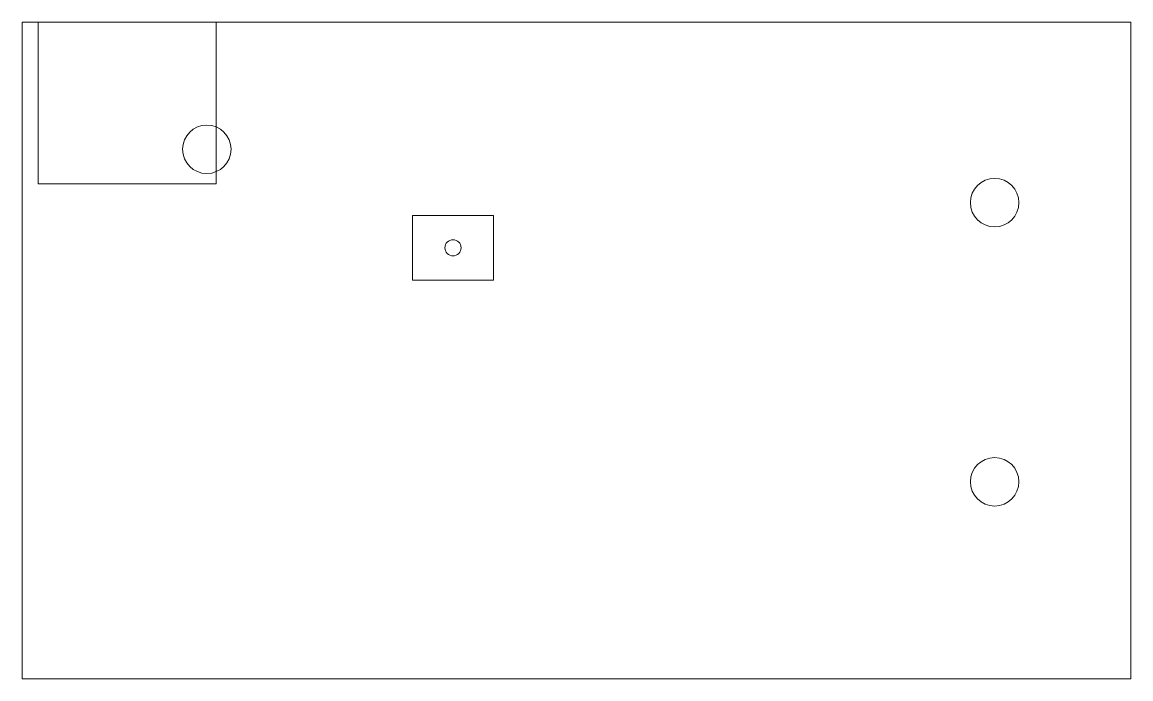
# Model space of a CAD drawing. Header units: millimetres. Extents: x 0 to 68.6, y 0 to 40.6.
import ezdxf

# ---------------------------------------------------------------- set-up
doc = ezdxf.new("R2010")
doc.units = ezdxf.units.MM
doc.layers.get('0').update_dxf_attribs({"linetype": 'CONTINUOUS', "lineweight": 0})
doc.layers.add('helper', color=5, linetype='CONTINUOUS', lineweight=0)

msp = doc.modelspace()

# ---------------------------------------------------------------- linework, layer by layer
for p, q in [((68.631, 40.63), (0, 40.63)), ((0, 40.63), (0, 0)), ((68.631, 0), (68.631, 40.63)), ((0, 0), (68.631, 0))]:
    msp.add_line(p, q)
for centre in [(11.43, 32.766), (60.198, 29.464), (60.198, 12.192)]:
    msp.add_circle(centre, 1.5)
at = {"layer": 'helper'}
for p, q in [((12, 40.63), (1, 40.63)), ((1, 40.63), (1, 30.63)), ((12, 30.63), (12, 40.63)), ((1, 30.63), (12, 30.63)), ((29.17, 28.67), (24.17, 28.67)), ((24.17, 28.67), (24.17, 24.67)), ((29.17, 24.67), (29.17, 28.67)), ((24.17, 24.67), (29.17, 24.67))]:
    msp.add_line(p, q, dxfattribs=at)
msp.add_circle((26.67, 26.67), 0.5, dxfattribs=at)

doc.saveas('drawing.dxf')
